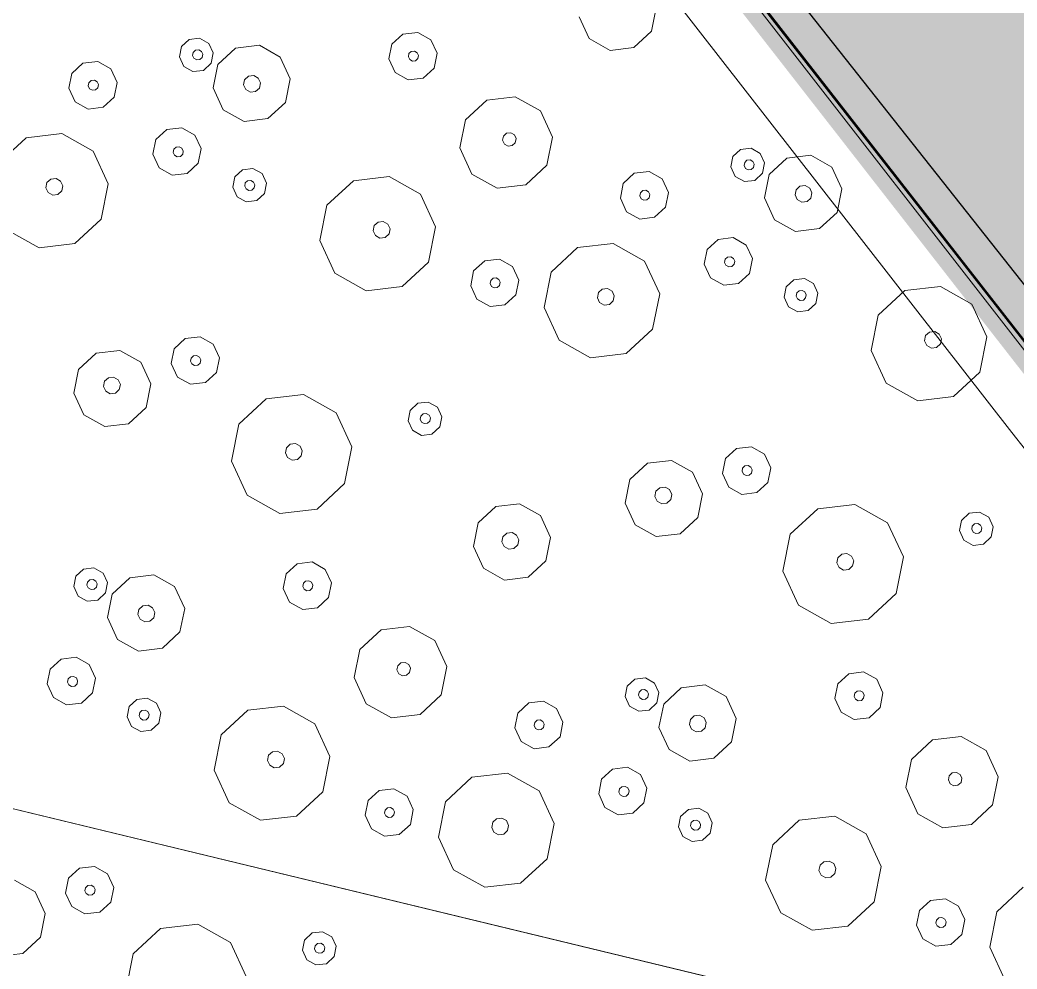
# Model space of a CAD drawing. Header units: metres. Extents: x -2858 to 512, y -1995 to 1252.
# Drawn here: x -535.477 to -532.19, y 372.728 to 375.857 of the extents above; entities that cross this region are included whole.
import ezdxf
from ezdxf.lldxf.tags import DXFTag

# ---------------------------------------------------------------- set-up
doc = ezdxf.new("R2010")
doc.units = ezdxf.units.M
for name, color, linetype in [('Calque commun', 7, 'Continuous'), ('Calque11', 7, 'Continuous'), ('Calque17', 7, 'Continuous')]:
    doc.layers.add(name, color=color, linetype=linetype)
tags = doc.linetypes.add('DASHDOT2', pattern=[0.5, 0.25, -0.125, 0, -0.125]).pattern_tags.tags
tags[10:11] = [DXFTag(74, 4), DXFTag(75, 0), DXFTag(340, '0'), DXFTag(46, 1.0), DXFTag(50, 0.0), DXFTag(44, 0.0), DXFTag(45, 0.0)]
tags[8:9] = [DXFTag(74, 4), DXFTag(75, 0), DXFTag(340, '0'), DXFTag(46, 1.0), DXFTag(50, 0.0), DXFTag(44, 0.0), DXFTag(45, 0.0)]
tags[6:7] = [DXFTag(74, 4), DXFTag(75, 0), DXFTag(340, '0'), DXFTag(46, 1.0), DXFTag(50, 0.0), DXFTag(44, 0.0), DXFTag(45, 0.0)]
tags[4:5] = [DXFTag(74, 4), DXFTag(75, 0), DXFTag(340, '0'), DXFTag(46, 1.0), DXFTag(50, 0.0), DXFTag(44, 0.0), DXFTag(45, 0.0)]
tags = doc.linetypes.add('HIDDENX2', pattern=[0.75, 0.5, -0.25]).pattern_tags.tags
tags[6:7] = [DXFTag(74, 4), DXFTag(75, 0), DXFTag(340, '0'), DXFTag(46, 1.0), DXFTag(50, 0.0), DXFTag(44, 0.0), DXFTag(45, 0.0)]
tags[4:5] = [DXFTag(74, 4), DXFTag(75, 0), DXFTag(340, '0'), DXFTag(46, 1.0), DXFTag(50, 0.0), DXFTag(44, 0.0), DXFTag(45, 0.0)]

# ---------------------------------------------------------------- blocks, each defined once
blk = doc.blocks.new('geometrebondepartleger')
at = {"layer": 'Calque commun', "color": 10, "linetype": 'DASHDOT2', "lineweight": 18, "flags": 128}
blk.add_lwpolyline([(45.2867, 98.0868), (42.9361, 93.8756), (22.4919, 69.3549), (46.896, 54.8213), (60.0219, 76.4824), (130.1549, 64.2531), (145.3143, 148.376), (109.3485, 154.881), (91.263, 130.1164), (87.3779, 124.8321), (86.3313, 123.2789), (83.8109, 118.8118), (74.9183, 102.5858), (72.6157, 98.3586), (63.0649, 85.9136), (45.1583, 97.9611)], close=True, dxfattribs=at)
at = {"layer": 'Calque11', "color": 7, "linetype": 'Continuous', "lineweight": 9}
blk.add_polyline3d([(125.0277, 35.9078, 79), (133.3383, 81.851, 79), (145.3136, 148.3761, 79)], dxfattribs=at)
at = {"layer": 'Calque17', "color": 1, "linetype": 'Continuous', "lineweight": 9}
for points in [[(125.174, 36.6886, 79), (126.5286, 44.1348, 79), (125.0378, 35.9435, 79), (126.4161, 43.4883, 79), (128.681, 56.0642, 79), (129.9759, 63.1341, 79), (132.1933, 75.6042, 79), (133.3383, 81.851, 79), (135.2222, 92.3412, 79), (136.4776, 99.3268, 79), (138.1727, 108.7115, 79), (140.4846, 121.4626, 79), (141.0933, 124.9318, 79)], [(125.3707, 36.6528, 79), (126.7254, 44.0992, 79), (125.2346, 35.9078, 79), (126.6129, 43.4526, 79), (128.8778, 56.0285, 79), (130.1727, 63.0986, 79), (132.3901, 75.5687, 79), (133.5351, 81.8153, 79), (135.4191, 92.3058, 79), (136.6745, 99.2914, 79), (138.3695, 108.676, 79), (140.6815, 121.4274, 79), (141.2903, 124.8972, 79)]]:
    blk.add_polyline3d(points, dxfattribs=at)
blk = doc.blocks.new('pattern')
at = {"layer": 'Calque commun', "color": 54, "linetype": 'Continuous', "lineweight": 9}
for p, q in [((71.8094, 111.2896), (71.7622, 111.1807)), ((71.7622, 111.1807), (71.66, 111.1204)), ((71.66, 111.1204), (71.5419, 111.1317)), ((71.7502, 111.0589), (71.7927, 111.084)), ((71.7927, 111.084), (71.842, 111.0793)), ((71.842, 111.0793), (71.879, 111.0466)), ((71.7305, 111.0135), (71.7502, 111.0589)), ((71.879, 111.0466), (71.8898, 110.9983)), ((71.7413, 110.9653), (71.7305, 111.0135)), ((71.7927, 111.0084), (71.7968, 111.0179)), ((71.7968, 111.0179), (71.8058, 111.0232)), ((71.8058, 111.0232), (71.8161, 111.0222)), ((71.8161, 111.0222), (71.8239, 111.0153)), ((71.8239, 111.0153), (71.8261, 111.0052)), ((71.795, 110.9983), (71.7927, 111.0084)), ((71.8027, 110.9914), (71.795, 110.9983)), ((71.8131, 110.9904), (71.8027, 110.9914)), ((71.822, 110.9957), (71.8131, 110.9904)), ((71.8261, 111.0052), (71.822, 110.9957)), ((71.8898, 110.9983), (71.8701, 110.953)), ((71.7783, 110.9325), (71.7413, 110.9653)), ((71.8701, 110.953), (71.8275, 110.9278)), ((71.8275, 110.9278), (71.7783, 110.9325)), ((71.3252, 110.8269), (71.407, 110.8752)), ((71.407, 110.8752), (71.5015, 110.8661)), ((71.5015, 110.8661), (71.5726, 110.8033)), ((71.2875, 110.7398), (71.3252, 110.8269)), ((71.5726, 110.8033), (71.5933, 110.7107)), ((71.8028, 110.737), (71.905, 110.7973)), ((71.905, 110.7973), (72.0231, 110.786)), ((72.0231, 110.786), (72.112, 110.7075)), ((71.3081, 110.6471), (71.2875, 110.7398)), ((71.4037, 110.7284), (71.4092, 110.7411)), ((71.4067, 110.7149), (71.4037, 110.7284)), ((71.4092, 110.7411), (71.4211, 110.7482)), ((71.4211, 110.7482), (71.4349, 110.7469)), ((71.4349, 110.7469), (71.4453, 110.7377)), ((71.4483, 110.7242), (71.4428, 110.7115)), ((71.4453, 110.7377), (71.4483, 110.7242)), ((71.7556, 110.6281), (71.8028, 110.737)), ((71.4171, 110.7058), (71.4067, 110.7149)), ((71.4309, 110.7044), (71.4171, 110.7058)), ((71.4428, 110.7115), (71.4309, 110.7044)), ((71.5933, 110.7107), (71.5555, 110.6236)), ((72.112, 110.7075), (72.1378, 110.5917)), ((71.3793, 110.5843), (71.3081, 110.6471)), ((71.5555, 110.6236), (71.4738, 110.5753)), ((71.7814, 110.5123), (71.7556, 110.6281)), ((71.9008, 110.6139), (71.9077, 110.6298)), ((71.9077, 110.6298), (71.9226, 110.6385)), ((71.9226, 110.6385), (71.9399, 110.6369)), ((71.9399, 110.6369), (71.9528, 110.6255)), ((71.9528, 110.6255), (71.9566, 110.6086)), ((71.9046, 110.597), (71.9008, 110.6139)), ((71.9176, 110.5855), (71.9046, 110.597)), ((71.9497, 110.5927), (71.9348, 110.5839)), ((71.9566, 110.6086), (71.9497, 110.5927)), ((72.1378, 110.5917), (72.0906, 110.4828)), ((71.4738, 110.5753), (71.3793, 110.5843)), ((71.9348, 110.5839), (71.9176, 110.5855)), ((71.8703, 110.4337), (71.7814, 110.5123)), ((72.0906, 110.4828), (71.9884, 110.4225)), ((71.9884, 110.4225), (71.8703, 110.4337)), ((71.3534, 110.3142), (71.3731, 110.3596)), ((71.3731, 110.3596), (71.4157, 110.3847)), ((71.4157, 110.3847), (71.4649, 110.38)), ((71.4649, 110.38), (71.502, 110.3473)), ((71.4198, 110.3186), (71.4287, 110.3239)), ((71.4287, 110.3239), (71.439, 110.3229)), ((71.502, 110.3473), (71.5127, 110.2991)), ((71.3642, 110.266), (71.3534, 110.3142)), ((71.4156, 110.3091), (71.4198, 110.3186)), ((71.4179, 110.299), (71.4156, 110.3091)), ((71.4257, 110.2921), (71.4179, 110.299)), ((71.436, 110.2911), (71.4257, 110.2921)), ((71.445, 110.2964), (71.436, 110.2911)), ((71.439, 110.3229), (71.4468, 110.3161)), ((71.4491, 110.3059), (71.445, 110.2964)), ((71.4468, 110.3161), (71.4491, 110.3059)), ((71.5127, 110.2991), (71.4931, 110.2537)), ((70.7086, 110.233), (70.7224, 110.2647)), ((70.7224, 110.2647), (70.7522, 110.2823)), ((70.7522, 110.2823), (70.7866, 110.2791)), ((70.7866, 110.2791), (70.8126, 110.2562)), ((71.4013, 110.2332), (71.3642, 110.266)), ((70.7161, 110.1992), (70.7086, 110.233)), ((70.7464, 110.2301), (70.7505, 110.2397)), ((70.7486, 110.22), (70.7464, 110.2301)), ((70.7505, 110.2397), (70.7595, 110.2449)), ((70.7595, 110.2449), (70.7698, 110.244)), ((70.7698, 110.244), (70.7776, 110.2371)), ((70.7798, 110.227), (70.7757, 110.2174)), ((70.7776, 110.2371), (70.7798, 110.227)), ((70.8126, 110.2562), (70.8201, 110.2224)), ((71.4505, 110.2286), (71.4013, 110.2332)), ((71.4931, 110.2537), (71.4505, 110.2286)), ((72.0537, 110.1943), (72.0674, 110.226)), ((72.0674, 110.226), (72.0972, 110.2436)), ((72.0972, 110.2436), (72.1317, 110.2403)), ((72.1317, 110.2403), (72.1576, 110.2174)), ((70.7421, 110.1763), (70.7161, 110.1992)), ((70.7564, 110.2131), (70.7486, 110.22)), ((70.7668, 110.2122), (70.7564, 110.2131)), ((70.7757, 110.2174), (70.7668, 110.2122)), ((70.8201, 110.2224), (70.8063, 110.1906)), ((72.0612, 110.1605), (72.0537, 110.1943)), ((72.0931, 110.1915), (72.0972, 110.201)), ((72.0972, 110.201), (72.1062, 110.2063)), ((72.1062, 110.2063), (72.1165, 110.2053)), ((72.1165, 110.2053), (72.1243, 110.1985)), ((72.1243, 110.1985), (72.1266, 110.1883)), ((72.1576, 110.2174), (72.1652, 110.1836)), ((70.7765, 110.173), (70.7421, 110.1763)), ((70.8063, 110.1906), (70.7765, 110.173)), ((70.9941, 110.1104), (71.1005, 110.1732)), ((71.1005, 110.1732), (71.2236, 110.1615)), ((71.2236, 110.1615), (71.3162, 110.0797)), ((72.0871, 110.1376), (72.0612, 110.1605)), ((72.0954, 110.1814), (72.0931, 110.1915)), ((72.1031, 110.1745), (72.0954, 110.1814)), ((72.1135, 110.1735), (72.1031, 110.1745)), ((72.1224, 110.1788), (72.1135, 110.1735)), ((72.1266, 110.1883), (72.1224, 110.1788)), ((72.1652, 110.1836), (72.1514, 110.1519)), ((72.1216, 110.1343), (72.0871, 110.1376)), ((72.1514, 110.1519), (72.1216, 110.1343)), ((70.9449, 109.997), (70.9941, 110.1104)), ((71.7587, 110.055), (71.8268, 110.0952)), ((71.8268, 110.0952), (71.9056, 110.0877)), ((71.3162, 110.0797), (71.3431, 109.9591)), ((71.9056, 110.0877), (71.9649, 110.0353)), ((71.7272, 109.9824), (71.7587, 110.055)), ((71.9649, 110.0353), (71.9821, 109.9581)), ((70.9718, 109.8764), (70.9449, 109.997)), ((71.1061, 109.9813), (71.113, 109.9971)), ((71.113, 109.9971), (71.1279, 110.0059)), ((71.1279, 110.0059), (71.1451, 110.0043)), ((71.1451, 110.0043), (71.1581, 109.9929)), ((71.8344, 109.9906), (71.8493, 109.9994)), ((71.8493, 109.9994), (71.8665, 109.9977)), ((71.8665, 109.9977), (71.8795, 109.9863)), ((72.1264, 109.9893), (72.169, 110.0145)), ((72.169, 110.0145), (72.2182, 110.0098)), ((72.2182, 110.0098), (72.2553, 109.9771)), ((71.1099, 109.9644), (71.1061, 109.9813)), ((71.1229, 109.9529), (71.1099, 109.9644)), ((71.1619, 109.976), (71.155, 109.9601)), ((71.1581, 109.9929), (71.1619, 109.976)), ((71.7444, 109.9052), (71.7272, 109.9824)), ((71.8275, 109.9747), (71.8344, 109.9906)), ((71.8312, 109.9578), (71.8275, 109.9747)), ((71.8832, 109.9694), (71.8763, 109.9535)), ((71.8795, 109.9863), (71.8832, 109.9694)), ((72.1068, 109.944), (72.1264, 109.9893)), ((72.2553, 109.9771), (72.266, 109.9288)), ((71.1401, 109.9513), (71.1229, 109.9529)), ((71.155, 109.9601), (71.1401, 109.9513)), ((71.3431, 109.9591), (71.2939, 109.8457)), ((71.8442, 109.9464), (71.8312, 109.9578)), ((71.8614, 109.9447), (71.8442, 109.9464)), ((71.8763, 109.9535), (71.8614, 109.9447)), ((71.9821, 109.9581), (71.9506, 109.8855)), ((72.1175, 109.8957), (72.1068, 109.944)), ((72.1677, 109.9418), (72.1718, 109.9513)), ((72.1699, 109.9316), (72.1677, 109.9418)), ((72.1777, 109.9248), (72.1699, 109.9316)), ((72.1718, 109.9513), (72.1807, 109.9566)), ((72.1807, 109.9566), (72.1911, 109.9556)), ((72.197, 109.9291), (72.188, 109.9238)), ((72.1911, 109.9556), (72.1989, 109.9487)), ((72.2011, 109.9386), (72.197, 109.9291)), ((72.1989, 109.9487), (72.2011, 109.9386)), ((72.266, 109.9288), (72.2464, 109.8834)), ((71.8037, 109.8528), (71.7444, 109.9052)), ((72.188, 109.9238), (72.1777, 109.9248)), ((72.4168, 109.8385), (72.519, 109.8989)), ((72.519, 109.8989), (72.6371, 109.8876)), ((70.2696, 109.8318), (70.3718, 109.8921)), ((70.3718, 109.8921), (70.4899, 109.8808)), ((70.4899, 109.8808), (70.5789, 109.8023)), ((71.0644, 109.7945), (70.9718, 109.8764)), ((71.9506, 109.8855), (71.8825, 109.8453)), ((72.1546, 109.863), (72.1175, 109.8957)), ((72.2038, 109.8583), (72.1546, 109.863)), ((72.2464, 109.8834), (72.2038, 109.8583)), ((72.6371, 109.8876), (72.7261, 109.8091)), ((70.2224, 109.7229), (70.2696, 109.8318)), ((71.2939, 109.8457), (71.1875, 109.7828)), ((71.8825, 109.8453), (71.8037, 109.8528)), ((72.3696, 109.7297), (72.4168, 109.8385)), ((70.5789, 109.8023), (70.6047, 109.6865)), ((71.8513, 109.7767), (71.865, 109.8085)), ((71.865, 109.8085), (71.8948, 109.8261)), ((71.8948, 109.8261), (71.9293, 109.8228)), ((71.9293, 109.8228), (71.9552, 109.7999)), ((71.9552, 109.7999), (71.9628, 109.7661)), ((72.7261, 109.8091), (72.7519, 109.6933)), ((71.1875, 109.7828), (71.0644, 109.7945)), ((71.8588, 109.743), (71.8513, 109.7767)), ((71.8869, 109.7764), (71.891, 109.7859)), ((71.8892, 109.7662), (71.8869, 109.7764)), ((71.897, 109.7594), (71.8892, 109.7662)), ((71.891, 109.7859), (71.9, 109.7912)), ((71.9, 109.7912), (71.9103, 109.7902)), ((71.9103, 109.7902), (71.9181, 109.7833)), ((71.9204, 109.7732), (71.9162, 109.7637)), ((71.9181, 109.7833), (71.9204, 109.7732)), ((71.9628, 109.7661), (71.949, 109.7344)), ((70.3746, 109.7246), (70.3895, 109.7334)), ((70.3895, 109.7334), (70.4067, 109.7317)), ((70.4067, 109.7317), (70.4197, 109.7203)), ((71.8847, 109.7201), (71.8588, 109.743)), ((71.9073, 109.7584), (71.897, 109.7594)), ((71.9162, 109.7637), (71.9073, 109.7584)), ((71.949, 109.7344), (71.9192, 109.7168)), ((72.5218, 109.7313), (72.5367, 109.7401)), ((72.5367, 109.7401), (72.5539, 109.7385)), ((72.5539, 109.7385), (72.5669, 109.727)), ((70.2482, 109.6071), (70.2224, 109.7229)), ((70.3677, 109.7087), (70.3746, 109.7246)), ((70.3714, 109.6918), (70.3677, 109.7087)), ((70.4234, 109.7034), (70.4165, 109.6875)), ((70.4197, 109.7203), (70.4234, 109.7034)), ((71.9192, 109.7168), (71.8847, 109.7201)), ((72.3954, 109.6139), (72.3696, 109.7297)), ((72.5149, 109.7155), (72.5218, 109.7313)), ((72.5187, 109.6986), (72.5149, 109.7155)), ((72.5316, 109.6871), (72.5187, 109.6986)), ((72.5706, 109.7102), (72.5638, 109.6943)), ((72.5669, 109.727), (72.5706, 109.7102)), ((70.3844, 109.6803), (70.3714, 109.6918)), ((70.4016, 109.6787), (70.3844, 109.6803)), ((70.4165, 109.6875), (70.4016, 109.6787)), ((70.6047, 109.6865), (70.5575, 109.5776)), ((72.5489, 109.6855), (72.5316, 109.6871)), ((72.5638, 109.6943), (72.5489, 109.6855)), ((72.7519, 109.6933), (72.7047, 109.5844)), ((72.1287, 109.5921), (72.1484, 109.6375)), ((72.1484, 109.6375), (72.1909, 109.6626)), ((72.1909, 109.6626), (72.2402, 109.6579)), ((72.2402, 109.6579), (72.2772, 109.6252)), ((70.3371, 109.5285), (70.2482, 109.6071)), ((71.0665, 109.5888), (71.109, 109.614)), ((71.109, 109.614), (71.1583, 109.6093)), ((71.1583, 109.6093), (71.1953, 109.5766)), ((72.195, 109.5965), (72.204, 109.6018)), ((72.204, 109.6018), (72.2143, 109.6008)), ((72.2143, 109.6008), (72.2221, 109.594)), ((72.2772, 109.6252), (72.288, 109.577)), ((72.4844, 109.5353), (72.3954, 109.6139)), ((70.5575, 109.5776), (70.4553, 109.5173)), ((71.0468, 109.5435), (71.0665, 109.5888)), ((71.1953, 109.5766), (71.2061, 109.5283)), ((72.1394, 109.5439), (72.1287, 109.5921)), ((72.1909, 109.587), (72.195, 109.5965)), ((72.1931, 109.5769), (72.1909, 109.587)), ((72.2009, 109.57), (72.1931, 109.5769)), ((72.2113, 109.569), (72.2009, 109.57)), ((72.2202, 109.5743), (72.2113, 109.569)), ((72.2243, 109.5838), (72.2202, 109.5743)), ((72.2221, 109.594), (72.2243, 109.5838)), ((72.288, 109.577), (72.2683, 109.5316)), ((72.7047, 109.5844), (72.6025, 109.5241)), ((73.1843, 109.5418), (73.198, 109.5736)), ((73.198, 109.5736), (73.2279, 109.5912)), ((73.2279, 109.5912), (73.2623, 109.5879)), ((73.2623, 109.5879), (73.2882, 109.565)), ((71.0576, 109.4952), (71.0468, 109.5435)), ((71.109, 109.5384), (71.1131, 109.5479)), ((71.1113, 109.5282), (71.109, 109.5384)), ((71.1131, 109.5479), (71.1221, 109.5532)), ((71.1221, 109.5532), (71.1324, 109.5522)), ((71.1324, 109.5522), (71.1402, 109.5453)), ((71.1424, 109.5352), (71.1383, 109.5256)), ((71.1402, 109.5453), (71.1424, 109.5352)), ((72.1765, 109.5111), (72.1394, 109.5439)), ((72.6025, 109.5241), (72.4844, 109.5353)), ((73.1918, 109.5081), (73.1843, 109.5418)), ((73.2221, 109.539), (73.2262, 109.5485)), ((73.2243, 109.5288), (73.2221, 109.539)), ((73.2262, 109.5485), (73.2351, 109.5538)), ((73.2351, 109.5538), (73.2455, 109.5528)), ((73.2455, 109.5528), (73.2532, 109.5459)), ((73.2555, 109.5358), (73.2514, 109.5263)), ((73.2532, 109.5459), (73.2555, 109.5358)), ((73.2882, 109.565), (73.2958, 109.5312)), ((70.4553, 109.5173), (70.3371, 109.5285)), ((71.119, 109.5214), (71.1113, 109.5282)), ((71.1294, 109.5204), (71.119, 109.5214)), ((71.1383, 109.5256), (71.1294, 109.5204)), ((71.2061, 109.5283), (71.1864, 109.4829)), ((71.2815, 109.4785), (71.3496, 109.5187)), ((71.3496, 109.5187), (71.4284, 109.5112)), ((71.4284, 109.5112), (71.4877, 109.4588)), ((72.2257, 109.5065), (72.1765, 109.5111)), ((72.2683, 109.5316), (72.2257, 109.5065)), ((73.2177, 109.4851), (73.1918, 109.5081)), ((73.2321, 109.522), (73.2243, 109.5288)), ((73.2424, 109.521), (73.2321, 109.522)), ((73.2514, 109.5263), (73.2424, 109.521)), ((73.2958, 109.5312), (73.282, 109.4995)), ((71.0946, 109.4625), (71.0576, 109.4952)), ((71.1864, 109.4829), (71.1438, 109.4578)), ((71.2501, 109.4059), (71.2815, 109.4785)), ((72.6927, 109.4625), (72.7352, 109.4877)), ((72.7352, 109.4877), (72.7845, 109.483)), ((72.7845, 109.483), (72.8215, 109.4502)), ((73.2522, 109.4819), (73.2177, 109.4851)), ((73.282, 109.4995), (73.2522, 109.4819)), ((71.1438, 109.4578), (71.0946, 109.4625)), ((71.4877, 109.4588), (71.5049, 109.3816)), ((72.673, 109.4172), (72.6927, 109.4625)), ((72.8215, 109.4502), (72.8323, 109.402)), ((71.2673, 109.3287), (71.2501, 109.4059)), ((71.343, 109.3885), (71.3499, 109.4044)), ((71.3499, 109.4044), (71.3648, 109.4132)), ((71.3648, 109.4132), (71.3821, 109.4116)), ((71.3821, 109.4116), (71.395, 109.4001)), ((72.6838, 109.3689), (72.673, 109.4172)), ((72.7352, 109.412), (72.7393, 109.4216)), ((72.7375, 109.4019), (72.7352, 109.412)), ((72.7393, 109.4216), (72.7483, 109.4268)), ((72.7483, 109.4268), (72.7586, 109.4259)), ((72.7586, 109.4259), (72.7664, 109.419)), ((72.7686, 109.4089), (72.7645, 109.3993)), ((72.7664, 109.419), (72.7686, 109.4089)), ((73.4206, 109.3058), (73.4698, 109.4192)), ((71.3468, 109.3716), (71.343, 109.3885)), ((71.3598, 109.3602), (71.3468, 109.3716)), ((71.3988, 109.3832), (71.3919, 109.3673)), ((71.395, 109.4001), (71.3988, 109.3832)), ((71.5049, 109.3816), (71.4734, 109.309)), ((72.7452, 109.395), (72.7375, 109.4019)), ((72.7556, 109.394), (72.7452, 109.395)), ((72.7645, 109.3993), (72.7556, 109.394)), ((72.8323, 109.402), (72.8126, 109.3566)), ((70.5343, 109.3208), (70.5641, 109.3384)), ((70.5641, 109.3384), (70.5985, 109.3351)), ((71.377, 109.3586), (71.3598, 109.3602)), ((71.3919, 109.3673), (71.377, 109.3586)), ((72.7208, 109.3362), (72.6838, 109.3689)), ((72.8126, 109.3566), (72.77, 109.3315)), ((70.5205, 109.2891), (70.5343, 109.3208)), ((70.5985, 109.3351), (70.6245, 109.3122)), ((70.6245, 109.3122), (70.632, 109.2785)), ((71.3266, 109.2763), (71.2673, 109.3287)), ((71.4734, 109.309), (71.4053, 109.2688)), ((72.77, 109.3315), (72.7208, 109.3362)), ((73.4475, 109.1852), (73.4206, 109.3058)), ((70.528, 109.2553), (70.5205, 109.2891)), ((70.5599, 109.2863), (70.5641, 109.2958)), ((70.5622, 109.2762), (70.5599, 109.2863)), ((70.57, 109.2693), (70.5622, 109.2762)), ((70.5641, 109.2958), (70.573, 109.3011)), ((70.573, 109.3011), (70.5833, 109.3001)), ((70.5893, 109.2736), (70.5803, 109.2683)), ((70.5833, 109.3001), (70.5911, 109.2933)), ((70.5934, 109.2831), (70.5893, 109.2736)), ((70.5911, 109.2933), (70.5934, 109.2831)), ((70.632, 109.2785), (70.6182, 109.2467)), ((71.4053, 109.2688), (71.3266, 109.2763)), ((72.2677, 109.2305), (72.3495, 109.2788)), ((72.3495, 109.2788), (72.444, 109.2698)), ((70.554, 109.2324), (70.528, 109.2553)), ((70.5803, 109.2683), (70.57, 109.2693)), ((70.6182, 109.2467), (70.5884, 109.2291)), ((71.7221, 109.2009), (71.7902, 109.2411)), ((71.7902, 109.2411), (71.869, 109.2336)), ((72.444, 109.2698), (72.5151, 109.207)), ((70.5884, 109.2291), (70.554, 109.2324)), ((71.869, 109.2336), (71.9283, 109.1813)), ((72.23, 109.1434), (72.2677, 109.2305)), ((72.5151, 109.207), (72.5358, 109.1143)), ((70.2255, 109.1498), (70.2937, 109.19)), ((70.2937, 109.19), (70.3724, 109.1825)), ((70.3724, 109.1825), (70.4317, 109.1301)), ((71.6906, 109.1283), (71.7221, 109.2009)), ((71.9283, 109.1813), (71.9455, 109.104)), ((72.7453, 109.1406), (72.8475, 109.2009)), ((72.8475, 109.2009), (72.9656, 109.1897)), ((72.9656, 109.1897), (73.0545, 109.1111)), ((73.5401, 109.1034), (73.4475, 109.1852)), ((70.1941, 109.0772), (70.2255, 109.1498)), ((72.2506, 109.0508), (72.23, 109.1434)), ((72.3462, 109.1321), (72.3517, 109.1448)), ((72.3517, 109.1448), (72.3636, 109.1518)), ((72.3636, 109.1518), (72.3774, 109.1505)), ((72.3774, 109.1505), (72.3878, 109.1413)), ((72.3878, 109.1413), (72.3908, 109.1278)), ((72.6981, 109.0317), (72.7453, 109.1406)), ((73.7696, 109.1545), (73.6632, 109.0917)), ((70.4317, 109.1301), (70.4489, 109.0529)), ((70.5933, 109.0841), (70.6358, 109.1093)), ((70.6358, 109.1093), (70.6851, 109.1046)), ((71.7078, 109.0511), (71.6906, 109.1283)), ((71.7911, 109.1125), (71.7979, 109.1284)), ((71.7948, 109.0956), (71.7911, 109.1125)), ((71.7979, 109.1284), (71.8128, 109.1372)), ((71.8128, 109.1372), (71.8301, 109.1355)), ((71.8301, 109.1355), (71.843, 109.1241)), ((71.8468, 109.1072), (71.8399, 109.0913)), ((71.843, 109.1241), (71.8468, 109.1072)), ((72.3492, 109.1186), (72.3462, 109.1321)), ((72.3596, 109.1094), (72.3492, 109.1186)), ((72.3734, 109.1081), (72.3596, 109.1094)), ((72.3853, 109.1151), (72.3734, 109.1081)), ((72.3908, 109.1278), (72.3853, 109.1151)), ((72.5358, 109.1143), (72.498, 109.0272)), ((73.0545, 109.1111), (73.0803, 108.9953)), ((70.2113, 109), (70.1941, 109.0772)), ((70.2943, 109.0695), (70.3012, 109.0854)), ((70.3012, 109.0854), (70.3161, 109.0942)), ((70.3161, 109.0942), (70.3333, 109.0925)), ((70.3333, 109.0925), (70.3463, 109.0811)), ((70.3463, 109.0811), (70.35, 109.0642)), ((70.5736, 109.0388), (70.5933, 109.0841)), ((70.6851, 109.1046), (70.7221, 109.0719)), ((71.8078, 109.0841), (71.7948, 109.0956)), ((71.825, 109.0825), (71.8078, 109.0841)), ((71.8399, 109.0913), (71.825, 109.0825)), ((71.9455, 109.104), (71.914, 109.0315)), ((73.6632, 109.0917), (73.5401, 109.1034)), ((70.2981, 109.0526), (70.2943, 109.0695)), ((70.311, 109.0412), (70.2981, 109.0526)), ((70.3283, 109.0395), (70.311, 109.0412)), ((70.3432, 109.0483), (70.3283, 109.0395)), ((70.35, 109.0642), (70.3432, 109.0483)), ((70.4489, 109.0529), (70.4174, 108.9803)), ((70.6345, 109.0366), (70.6386, 109.0461)), ((70.6386, 109.0461), (70.6476, 109.0514)), ((70.6476, 109.0514), (70.6579, 109.0504)), ((70.6579, 109.0504), (70.6657, 109.0435)), ((70.6657, 109.0435), (70.6679, 109.0334)), ((70.7221, 109.0719), (70.7329, 109.0236)), ((71.7671, 108.9988), (71.7078, 109.0511)), ((72.3218, 108.988), (72.2506, 109.0508)), ((72.8502, 109.0334), (72.8651, 109.0422)), ((72.8651, 109.0422), (72.8824, 109.0406)), ((70.5843, 108.9905), (70.5736, 109.0388)), ((70.6367, 109.0264), (70.6345, 109.0366)), ((70.6445, 109.0196), (70.6367, 109.0264)), ((70.6549, 109.0186), (70.6445, 109.0196)), ((70.6638, 109.0239), (70.6549, 109.0186)), ((70.6679, 109.0334), (70.6638, 109.0239)), ((70.7329, 109.0236), (70.7132, 108.9782)), ((71.914, 109.0315), (71.8459, 108.9912)), ((72.498, 109.0272), (72.4163, 108.9789)), ((72.7239, 108.9159), (72.6981, 109.0317)), ((72.8434, 109.0175), (72.8502, 109.0334)), ((72.8471, 109.0006), (72.8434, 109.0175)), ((72.8824, 109.0406), (72.8953, 109.0291)), ((72.8991, 109.0122), (72.8922, 108.9963)), ((72.8953, 109.0291), (72.8991, 109.0122)), ((70.2706, 108.9476), (70.2113, 109)), ((70.4174, 108.9803), (70.3493, 108.9401)), ((70.6214, 108.9578), (70.5843, 108.9905)), ((70.7132, 108.9782), (70.6706, 108.9531)), ((70.8836, 108.9333), (70.9858, 108.9937)), ((70.9858, 108.9937), (71.104, 108.9824)), ((71.104, 108.9824), (71.1929, 108.9039)), ((71.8459, 108.9912), (71.7671, 108.9988)), ((72.4163, 108.9789), (72.3218, 108.988)), ((72.8601, 108.9892), (72.8471, 109.0006)), ((72.8773, 108.9875), (72.8601, 108.9892)), ((72.8922, 108.9963), (72.8773, 108.9875)), ((73.0803, 108.9953), (73.0331, 108.8864)), ((70.3493, 108.9401), (70.2706, 108.9476)), ((70.6706, 108.9531), (70.6214, 108.9578)), ((70.3319, 108.9033), (70.3617, 108.9209)), ((70.3617, 108.9209), (70.3961, 108.9176)), ((70.3961, 108.9176), (70.4221, 108.8947)), ((70.8364, 108.8245), (70.8836, 108.9333)), ((72.8128, 108.8374), (72.7239, 108.9159)), ((73.5421, 108.8977), (73.5847, 108.9228)), ((73.5847, 108.9228), (73.6339, 108.9181)), ((73.6339, 108.9181), (73.671, 108.8854)), ((70.3181, 108.8716), (70.3319, 108.9033)), ((70.3537, 108.8712), (70.3579, 108.8807)), ((70.3579, 108.8807), (70.3668, 108.886)), ((70.3668, 108.886), (70.3772, 108.885)), ((70.3772, 108.885), (70.3849, 108.8781)), ((70.3849, 108.8781), (70.3872, 108.868)), ((70.4221, 108.8947), (70.4296, 108.8609)), ((71.1929, 108.9039), (71.2187, 108.7881)), ((73.0331, 108.8864), (72.9309, 108.8261)), ((73.5225, 108.8523), (73.5421, 108.8977)), ((73.671, 108.8854), (73.6818, 108.8371)), ((70.3256, 108.8378), (70.3181, 108.8716)), ((70.356, 108.861), (70.3537, 108.8712)), ((70.3638, 108.8542), (70.356, 108.861)), ((70.3741, 108.8532), (70.3638, 108.8542)), ((70.3831, 108.8585), (70.3741, 108.8532)), ((70.3872, 108.868), (70.3831, 108.8585)), ((70.4296, 108.8609), (70.4158, 108.8292)), ((73.5332, 108.8041), (73.5225, 108.8523)), ((73.5847, 108.8472), (73.5888, 108.8567)), ((73.5869, 108.8371), (73.5847, 108.8472)), ((73.5888, 108.8567), (73.5977, 108.862)), ((73.5977, 108.862), (73.6081, 108.861)), ((73.6081, 108.861), (73.6159, 108.8541)), ((73.6181, 108.844), (73.614, 108.8345)), ((73.6159, 108.8541), (73.6181, 108.844)), ((70.3516, 108.8149), (70.3256, 108.8378)), ((70.386, 108.8116), (70.3516, 108.8149)), ((70.4158, 108.8292), (70.386, 108.8116)), ((70.8622, 108.7087), (70.8364, 108.8245)), ((70.9817, 108.8103), (70.9886, 108.8261)), ((70.9886, 108.8261), (71.0035, 108.8349)), ((71.0035, 108.8349), (71.0207, 108.8333)), ((71.0207, 108.8333), (71.0337, 108.8218)), ((71.0337, 108.8218), (71.0375, 108.805)), ((72.9309, 108.8261), (72.8128, 108.8374)), ((73.5947, 108.8302), (73.5869, 108.8371)), ((73.605, 108.8292), (73.5947, 108.8302)), ((73.614, 108.8345), (73.605, 108.8292)), ((73.6818, 108.8371), (73.6621, 108.7918)), ((73.7572, 108.7873), (73.8253, 108.8275)), ((73.8253, 108.8275), (73.9041, 108.82)), ((73.9041, 108.82), (73.9634, 108.7677)), ((70.9855, 108.7934), (70.9817, 108.8103)), ((70.9985, 108.7819), (70.9855, 108.7934)), ((71.0157, 108.7803), (70.9985, 108.7819)), ((71.0306, 108.7891), (71.0157, 108.7803)), ((71.0375, 108.805), (71.0306, 108.7891)), ((71.2187, 108.7881), (71.1715, 108.6792)), ((72.3156, 108.7632), (72.3582, 108.7884)), ((72.3582, 108.7884), (72.4074, 108.7837)), ((72.4074, 108.7837), (72.4445, 108.751)), ((73.5703, 108.7713), (73.5332, 108.8041)), ((73.6621, 108.7918), (73.6195, 108.7666)), ((73.7257, 108.7147), (73.7572, 108.7873)), ((70.6152, 108.7323), (70.6578, 108.7574)), ((70.6578, 108.7574), (70.707, 108.7527)), ((70.707, 108.7527), (70.744, 108.72)), ((72.296, 108.7179), (72.3156, 108.7632)), ((72.4445, 108.751), (72.4552, 108.7027)), ((73.6195, 108.7666), (73.5703, 108.7713)), ((70.5955, 108.6869), (70.6152, 108.7323)), ((70.744, 108.72), (70.7548, 108.6718)), ((72.3067, 108.6696), (72.296, 108.7179)), ((72.3581, 108.7127), (72.3623, 108.7223)), ((72.3604, 108.7026), (72.3581, 108.7127)), ((72.3623, 108.7223), (72.3712, 108.7275)), ((72.3712, 108.7275), (72.3815, 108.7266)), ((72.3815, 108.7266), (72.3893, 108.7197)), ((72.3893, 108.7197), (72.3916, 108.7096)), ((73.7429, 108.6375), (73.7257, 108.7147)), ((70.6063, 108.6387), (70.5955, 108.6869)), ((70.6577, 108.6818), (70.6618, 108.6913)), ((70.66, 108.6717), (70.6577, 108.6818)), ((70.6618, 108.6913), (70.6708, 108.6966)), ((70.6708, 108.6966), (70.6811, 108.6956)), ((70.6811, 108.6956), (70.6889, 108.6888)), ((70.6889, 108.6888), (70.6912, 108.6786)), ((70.9512, 108.6301), (70.8622, 108.7087)), ((71.6649, 108.6684), (71.6947, 108.686)), ((71.6947, 108.686), (71.7291, 108.6827)), ((71.7291, 108.6827), (71.7551, 108.6598)), ((72.3682, 108.6957), (72.3604, 108.7026)), ((72.3785, 108.6948), (72.3682, 108.6957)), ((72.3875, 108.7), (72.3785, 108.6948)), ((72.3916, 108.7096), (72.3875, 108.7)), ((72.4552, 108.7027), (72.4356, 108.6573)), ((70.6677, 108.6648), (70.66, 108.6717)), ((70.6781, 108.6638), (70.6677, 108.6648)), ((70.687, 108.6691), (70.6781, 108.6638)), ((70.6912, 108.6786), (70.687, 108.6691)), ((70.7548, 108.6718), (70.7351, 108.6264)), ((71.1715, 108.6792), (71.0693, 108.6189)), ((71.6511, 108.6366), (71.6649, 108.6684)), ((71.693, 108.6433), (71.702, 108.6486)), ((71.702, 108.6486), (71.7123, 108.6476)), ((71.7123, 108.6476), (71.7201, 108.6407)), ((71.7551, 108.6598), (71.7626, 108.626)), ((72.3438, 108.6369), (72.3067, 108.6696)), ((72.4356, 108.6573), (72.393, 108.6322)), ((73.0099, 108.6297), (73.0397, 108.6473)), ((73.0397, 108.6473), (73.0742, 108.644)), ((70.6433, 108.6059), (70.6063, 108.6387)), ((70.7351, 108.6264), (70.6926, 108.6013)), ((71.0693, 108.6189), (70.9512, 108.6301)), ((71.6586, 108.6029), (71.6511, 108.6366)), ((71.6889, 108.6338), (71.693, 108.6433)), ((71.6911, 108.6236), (71.6889, 108.6338)), ((71.6989, 108.6168), (71.6911, 108.6236)), ((71.7093, 108.6158), (71.6989, 108.6168)), ((71.7182, 108.6211), (71.7093, 108.6158)), ((71.7223, 108.6306), (71.7182, 108.6211)), ((71.7201, 108.6407), (71.7223, 108.6306)), ((71.7626, 108.626), (71.7488, 108.5943)), ((72.393, 108.6322), (72.3438, 108.6369)), ((72.9962, 108.5979), (73.0099, 108.6297)), ((73.0742, 108.644), (73.1001, 108.6211)), ((73.1001, 108.6211), (73.1077, 108.5873)), ((70.6926, 108.6013), (70.6433, 108.6059)), ((71.1595, 108.5573), (71.2021, 108.5825)), ((71.2021, 108.5825), (71.2513, 108.5778)), ((71.6846, 108.58), (71.6586, 108.6029)), ((71.7488, 108.5943), (71.719, 108.5767)), ((73.0037, 108.5641), (72.9962, 108.5979)), ((73.0356, 108.5952), (73.0397, 108.6047)), ((73.0379, 108.585), (73.0356, 108.5952)), ((73.0456, 108.5781), (73.0379, 108.585)), ((73.0397, 108.6047), (73.0487, 108.61)), ((73.0487, 108.61), (73.059, 108.609)), ((73.0649, 108.5824), (73.056, 108.5772)), ((73.059, 108.609), (73.0668, 108.6021)), ((73.0691, 108.592), (73.0649, 108.5824)), ((73.0668, 108.6021), (73.0691, 108.592)), ((73.1077, 108.5873), (73.0939, 108.5555)), ((71.1398, 108.512), (71.1595, 108.5573)), ((71.2513, 108.5778), (71.2884, 108.5451)), ((71.719, 108.5767), (71.6846, 108.58)), ((71.9366, 108.514), (72.043, 108.5769)), ((72.043, 108.5769), (72.1661, 108.5652)), ((72.1661, 108.5652), (72.2587, 108.4834)), ((73.0296, 108.5412), (73.0037, 108.5641)), ((73.056, 108.5772), (73.0456, 108.5781)), ((73.0939, 108.5555), (73.0641, 108.5379)), ((71.202, 108.5068), (71.2062, 108.5164)), ((71.2062, 108.5164), (71.2151, 108.5216)), ((71.2151, 108.5216), (71.2254, 108.5207)), ((71.2254, 108.5207), (71.2332, 108.5138)), ((71.2884, 108.5451), (71.2991, 108.4968)), ((73.0641, 108.5379), (73.0296, 108.5412)), ((71.1506, 108.4637), (71.1398, 108.512)), ((71.2043, 108.4967), (71.202, 108.5068)), ((71.2121, 108.4898), (71.2043, 108.4967)), ((71.2224, 108.4888), (71.2121, 108.4898)), ((71.2313, 108.4941), (71.2224, 108.4888)), ((71.2355, 108.5037), (71.2313, 108.4941)), ((71.2332, 108.5138), (71.2355, 108.5037)), ((71.2991, 108.4968), (71.2794, 108.4514)), ((71.8874, 108.4006), (71.9366, 108.514)), ((72.2587, 108.4834), (72.2856, 108.3627)), ((72.7012, 108.4586), (72.7693, 108.4988)), ((72.7693, 108.4988), (72.8481, 108.4913)), ((72.8481, 108.4913), (72.9074, 108.439)), ((71.1876, 108.431), (71.1506, 108.4637)), ((71.2794, 108.4514), (71.2369, 108.4263)), ((72.6697, 108.386), (72.7012, 108.4586)), ((71.2369, 108.4263), (71.1876, 108.431)), ((72.9074, 108.439), (72.9246, 108.3618)), ((73.0689, 108.393), (73.1115, 108.4181)), ((73.1115, 108.4181), (73.1607, 108.4134)), ((71.9143, 108.28), (71.8874, 108.4006)), ((72.0486, 108.3849), (72.0555, 108.4008)), ((72.0524, 108.368), (72.0486, 108.3849)), ((72.0555, 108.4008), (72.0704, 108.4096)), ((72.0704, 108.4096), (72.0876, 108.4079)), ((72.0876, 108.4079), (72.1006, 108.3965)), ((72.1006, 108.3965), (72.1044, 108.3796)), ((72.6869, 108.3088), (72.6697, 108.386)), ((72.77, 108.3783), (72.7769, 108.3942)), ((72.7769, 108.3942), (72.7918, 108.403)), ((72.7918, 108.403), (72.809, 108.4014)), ((72.809, 108.4014), (72.822, 108.3899)), ((72.822, 108.3899), (72.8257, 108.373)), ((73.0493, 108.3476), (73.0689, 108.393)), ((73.1607, 108.4134), (73.1978, 108.3807)), ((70.7346, 108.3253), (70.8163, 108.3736)), ((70.8163, 108.3736), (70.9108, 108.3646)), ((70.9108, 108.3646), (70.982, 108.3018)), ((72.0654, 108.3566), (72.0524, 108.368)), ((72.0826, 108.3549), (72.0654, 108.3566)), ((72.0975, 108.3637), (72.0826, 108.3549)), ((72.1044, 108.3796), (72.0975, 108.3637)), ((72.2856, 108.3627), (72.2364, 108.2493)), ((72.7737, 108.3615), (72.77, 108.3783)), ((72.7867, 108.35), (72.7737, 108.3615)), ((72.8188, 108.3572), (72.8039, 108.3484)), ((72.8257, 108.373), (72.8188, 108.3572)), ((72.9246, 108.3618), (72.8931, 108.2892)), ((73.1102, 108.3454), (73.1143, 108.3549)), ((73.1143, 108.3549), (73.1232, 108.3602)), ((73.1232, 108.3602), (73.1336, 108.3592)), ((73.1336, 108.3592), (73.1414, 108.3524)), ((73.1414, 108.3524), (73.1436, 108.3422)), ((73.1978, 108.3807), (73.2085, 108.3324)), ((70.1889, 108.2957), (70.257, 108.3359)), ((70.257, 108.3359), (70.3358, 108.3284)), ((70.3358, 108.3284), (70.3951, 108.2761)), ((70.6968, 108.2382), (70.7346, 108.3253)), ((72.8039, 108.3484), (72.7867, 108.35)), ((73.06, 108.2994), (73.0493, 108.3476)), ((73.1124, 108.3353), (73.1102, 108.3454)), ((73.1202, 108.3284), (73.1124, 108.3353)), ((73.1305, 108.3274), (73.1202, 108.3284)), ((73.1395, 108.3327), (73.1305, 108.3274)), ((73.1436, 108.3422), (73.1395, 108.3327)), ((73.2085, 108.3324), (73.1889, 108.2871)), ((70.982, 108.3018), (71.0026, 108.2091)), ((71.2121, 108.2354), (71.3143, 108.2957)), ((71.3143, 108.2957), (71.4324, 108.2845)), ((72.7462, 108.2565), (72.6869, 108.3088)), ((72.8931, 108.2892), (72.825, 108.249)), ((73.0971, 108.2666), (73.06, 108.2994)), ((73.1889, 108.2871), (73.1463, 108.2619)), ((70.3951, 108.2761), (70.4123, 108.1989)), ((71.4324, 108.2845), (71.5214, 108.2059)), ((72.0069, 108.1982), (71.9143, 108.28)), ((72.825, 108.249), (72.7462, 108.2565)), ((73.1463, 108.2619), (73.0971, 108.2666)), ((70.7174, 108.1456), (70.6968, 108.2382)), ((70.813, 108.2269), (70.8185, 108.2396)), ((70.816, 108.2134), (70.813, 108.2269)), ((70.8185, 108.2396), (70.8305, 108.2466)), ((70.8305, 108.2466), (70.8442, 108.2453)), ((70.8442, 108.2453), (70.8546, 108.2361)), ((70.8576, 108.2226), (70.8521, 108.2099)), ((70.8546, 108.2361), (70.8576, 108.2226)), ((71.1649, 108.1265), (71.2121, 108.2354)), ((72.2364, 108.2493), (72.13, 108.1865)), ((72.8075, 108.2121), (72.8373, 108.2297)), ((72.8373, 108.2297), (72.8718, 108.2264)), ((72.8718, 108.2264), (72.8977, 108.2035)), ((70.4123, 108.1989), (70.3808, 108.1263)), ((70.8264, 108.2042), (70.816, 108.2134)), ((70.8402, 108.2029), (70.8264, 108.2042)), ((70.8521, 108.2099), (70.8402, 108.2029)), ((71.0026, 108.2091), (70.9648, 108.122)), ((71.5214, 108.2059), (71.5472, 108.0901)), ((72.13, 108.1865), (72.0069, 108.1982)), ((72.7938, 108.1804), (72.8075, 108.2121)), ((72.8294, 108.18), (72.8335, 108.1895)), ((72.8335, 108.1895), (72.8425, 108.1948)), ((72.8425, 108.1948), (72.8528, 108.1938)), ((72.8528, 108.1938), (72.8606, 108.187)), ((72.8606, 108.187), (72.8629, 108.1768)), ((72.8977, 108.2035), (72.9053, 108.1698)), ((72.8013, 108.1466), (72.7938, 108.1804)), ((72.8317, 108.1699), (72.8294, 108.18)), ((72.8395, 108.163), (72.8317, 108.1699)), ((72.8498, 108.162), (72.8395, 108.163)), ((72.8587, 108.1673), (72.8498, 108.162)), ((72.8629, 108.1768), (72.8587, 108.1673)), ((72.9053, 108.1698), (72.8915, 108.138)), ((70.7886, 108.0828), (70.7174, 108.1456)), ((70.9648, 108.122), (70.8831, 108.0738)), ((71.1907, 108.0107), (71.1649, 108.1265)), ((71.3102, 108.1123), (71.3171, 108.1282)), ((71.3171, 108.1282), (71.332, 108.137)), ((71.332, 108.137), (71.3492, 108.1354)), ((71.3492, 108.1354), (71.3622, 108.1239)), ((71.3622, 108.1239), (71.3659, 108.107)), ((72.8272, 108.1237), (72.8013, 108.1466)), ((72.8617, 108.1204), (72.8272, 108.1237)), ((72.8915, 108.138), (72.8617, 108.1204)), ((71.3139, 108.0954), (71.3102, 108.1123)), ((71.3269, 108.084), (71.3139, 108.0954)), ((71.359, 108.0911), (71.3441, 108.0823)), ((71.3659, 108.107), (71.359, 108.0911)), ((71.5472, 108.0901), (71.5, 107.9812)), ((70.8831, 108.0738), (70.7886, 108.0828)), ((71.3441, 108.0823), (71.3269, 108.084)), ((71.2796, 107.9322), (71.1907, 108.0107)), ((71.9893, 107.9471), (72.009, 107.9925)), ((72.009, 107.9925), (72.0515, 108.0176)), ((72.0515, 108.0176), (72.1008, 108.0129)), ((72.1008, 108.0129), (72.1378, 107.9802)), ((71.5, 107.9812), (71.3978, 107.9209)), ((72.0556, 107.9515), (72.0646, 107.9568)), ((72.0646, 107.9568), (72.0749, 107.9558)), ((72.1378, 107.9802), (72.1486, 107.932)), ((71.3978, 107.9209), (71.2796, 107.9322)), ((72.0001, 107.8989), (71.9893, 107.9471)), ((72.0515, 107.942), (72.0556, 107.9515)), ((72.0538, 107.9319), (72.0515, 107.942)), ((72.0615, 107.925), (72.0538, 107.9319)), ((72.0719, 107.924), (72.0615, 107.925)), ((72.0808, 107.9293), (72.0719, 107.924)), ((72.0749, 107.9558), (72.0827, 107.949)), ((72.0849, 107.9388), (72.0808, 107.9293)), ((72.0827, 107.949), (72.0849, 107.9388)), ((72.1486, 107.932), (72.1289, 107.8866)), ((72.0371, 107.8661), (72.0001, 107.8989)), ((72.224, 107.8821), (72.2921, 107.9223)), ((72.2921, 107.9223), (72.3709, 107.9148)), ((72.3709, 107.9148), (72.4302, 107.8625)), ((70.7628, 107.8127), (70.7824, 107.858)), ((70.7824, 107.858), (70.825, 107.8832)), ((70.825, 107.8832), (70.8742, 107.8785)), ((70.8742, 107.8785), (70.9113, 107.8458)), ((72.0863, 107.8615), (72.0371, 107.8661)), ((72.1289, 107.8866), (72.0863, 107.8615)), ((72.1926, 107.8095), (72.224, 107.8821)), ((72.4302, 107.8625), (72.4474, 107.7853)), ((70.9113, 107.8458), (70.9221, 107.7975)), ((70.7735, 107.7644), (70.7628, 107.8127)), ((70.825, 107.8076), (70.8291, 107.8171)), ((70.8272, 107.7974), (70.825, 107.8076)), ((70.835, 107.7906), (70.8272, 107.7974)), ((70.8291, 107.8171), (70.838, 107.8224)), ((70.838, 107.8224), (70.8484, 107.8214)), ((70.8543, 107.7948), (70.8453, 107.7896)), ((70.8484, 107.8214), (70.8562, 107.8145)), ((70.8584, 107.8044), (70.8543, 107.7948)), ((70.8562, 107.8145), (70.8584, 107.8044)), ((70.9221, 107.7975), (70.9024, 107.7521)), ((72.2098, 107.7323), (72.1926, 107.8095)), ((72.2855, 107.7922), (72.2924, 107.8081)), ((72.2893, 107.7753), (72.2855, 107.7922)), ((72.2924, 107.8081), (72.3073, 107.8168)), ((72.3073, 107.8168), (72.3246, 107.8152)), ((72.3246, 107.8152), (72.3375, 107.8038)), ((72.3375, 107.8038), (72.3413, 107.7869)), ((70.8106, 107.7317), (70.7735, 107.7644)), ((70.8453, 107.7896), (70.835, 107.7906)), ((72.3023, 107.7638), (72.2893, 107.7753)), ((72.3195, 107.7622), (72.3023, 107.7638)), ((72.3344, 107.771), (72.3195, 107.7622)), ((72.3413, 107.7869), (72.3344, 107.771)), ((72.4474, 107.7853), (72.4159, 107.7127)), ((70.8598, 107.727), (70.8106, 107.7317)), ((70.9024, 107.7521), (70.8598, 107.727)), ((71.4768, 107.7245), (71.5066, 107.7421)), ((71.5066, 107.7421), (71.541, 107.7388)), ((71.541, 107.7388), (71.567, 107.7159)), ((72.2691, 107.68), (72.2098, 107.7323)), ((71.463, 107.6927), (71.4768, 107.7245)), ((71.5024, 107.69), (71.5066, 107.6995)), ((71.5066, 107.6995), (71.5155, 107.7048)), ((71.5155, 107.7048), (71.5258, 107.7038)), ((71.5258, 107.7038), (71.5336, 107.6969)), ((71.5336, 107.6969), (71.5359, 107.6868)), ((71.567, 107.7159), (71.5745, 107.6821)), ((72.4159, 107.7127), (72.3478, 107.6725)), ((71.4705, 107.6589), (71.463, 107.6927)), ((71.5047, 107.6798), (71.5024, 107.69)), ((71.5125, 107.673), (71.5047, 107.6798)), ((71.5228, 107.672), (71.5125, 107.673)), ((71.5318, 107.6772), (71.5228, 107.672)), ((71.5359, 107.6868), (71.5318, 107.6772)), ((71.5745, 107.6821), (71.5607, 107.6503)), ((72.3478, 107.6725), (72.2691, 107.68)), ((71.4965, 107.636), (71.4705, 107.6589)), ((71.5309, 107.6327), (71.4965, 107.636)), ((71.5607, 107.6503), (71.5309, 107.6327)), ((71.168, 107.5534), (71.2362, 107.5936)), ((71.2362, 107.5936), (71.3149, 107.5861)), ((71.3149, 107.5861), (71.3742, 107.5338)), ((71.1366, 107.4808), (71.168, 107.5534)), ((71.3742, 107.5338), (71.3914, 107.4566)), ((71.2437, 107.489), (71.2586, 107.4978)), ((71.2586, 107.4978), (71.2758, 107.4962)), ((71.2758, 107.4962), (71.2888, 107.4847)), ((71.5358, 107.4878), (71.5783, 107.5129)), ((71.5783, 107.5129), (71.6275, 107.5082)), ((71.6275, 107.5082), (71.6646, 107.4755)), ((71.1538, 107.4036), (71.1366, 107.4808)), ((71.2368, 107.4732), (71.2437, 107.489)), ((71.2406, 107.4563), (71.2368, 107.4732)), ((71.2925, 107.4678), (71.2857, 107.452)), ((71.2888, 107.4847), (71.2925, 107.4678)), ((71.5161, 107.4424), (71.5358, 107.4878)), ((71.6646, 107.4755), (71.6754, 107.4272)), ((71.2535, 107.4448), (71.2406, 107.4563)), ((71.2708, 107.4432), (71.2535, 107.4448)), ((71.2857, 107.452), (71.2708, 107.4432)), ((71.3914, 107.4566), (71.3599, 107.384)), ((71.5268, 107.3942), (71.5161, 107.4424)), ((71.577, 107.4402), (71.5811, 107.4497)), ((71.5792, 107.4301), (71.577, 107.4402)), ((71.5811, 107.4497), (71.5901, 107.455)), ((71.5901, 107.455), (71.6004, 107.454)), ((71.6004, 107.454), (71.6082, 107.4472)), ((71.6104, 107.437), (71.6063, 107.4275)), ((71.6082, 107.4472), (71.6104, 107.437)), ((71.2131, 107.3513), (71.1538, 107.4036)), ((71.587, 107.4232), (71.5792, 107.4301)), ((71.5974, 107.4222), (71.587, 107.4232)), ((71.6063, 107.4275), (71.5974, 107.4222)), ((71.6754, 107.4272), (71.6557, 107.3819)), ((71.3599, 107.384), (71.2918, 107.3438)), ((71.5639, 107.3614), (71.5268, 107.3942)), ((71.6557, 107.3819), (71.6131, 107.3567)), ((71.8261, 107.337), (71.9283, 107.3973)), ((71.9283, 107.3973), (72.0465, 107.3861)), ((72.0465, 107.3861), (72.1354, 107.3075)), ((71.2918, 107.3438), (71.2131, 107.3513)), ((71.6131, 107.3567), (71.5639, 107.3614)), ((71.7789, 107.2281), (71.8261, 107.337)), ((71.2606, 107.2752), (71.2744, 107.3069)), ((71.2744, 107.3069), (71.3042, 107.3245)), ((71.3042, 107.3245), (71.3386, 107.3213)), ((71.3386, 107.3213), (71.3646, 107.2983)), ((72.1354, 107.3075), (72.1612, 107.1917)), ((71.2681, 107.2414), (71.2606, 107.2752)), ((71.2962, 107.2748), (71.3004, 107.2843)), ((71.2985, 107.2647), (71.2962, 107.2748)), ((71.3004, 107.2843), (71.3093, 107.2896)), ((71.3093, 107.2896), (71.3196, 107.2886)), ((71.3196, 107.2886), (71.3274, 107.2818)), ((71.3297, 107.2716), (71.3256, 107.2621)), ((71.3274, 107.2818), (71.3297, 107.2716)), ((71.3646, 107.2983), (71.3721, 107.2646)), ((71.2941, 107.2185), (71.2681, 107.2414)), ((71.3063, 107.2578), (71.2985, 107.2647)), ((71.3166, 107.2568), (71.3063, 107.2578)), ((71.3256, 107.2621), (71.3166, 107.2568)), ((71.3721, 107.2646), (71.3583, 107.2328)), ((71.9311, 107.2298), (71.946, 107.2386)), ((71.946, 107.2386), (71.9632, 107.2369)), ((71.9632, 107.2369), (71.9762, 107.2255)), ((71.3285, 107.2152), (71.2941, 107.2185)), ((71.3583, 107.2328), (71.3285, 107.2152)), ((71.8047, 107.1123), (71.7789, 107.2281)), ((71.9242, 107.2139), (71.9311, 107.2298)), ((71.928, 107.197), (71.9242, 107.2139)), ((71.98, 107.2086), (71.9731, 107.1927)), ((71.9762, 107.2255), (71.98, 107.2086)), ((71.9409, 107.1856), (71.928, 107.197)), ((71.9582, 107.1839), (71.9409, 107.1856)), ((71.9731, 107.1927), (71.9582, 107.1839)), ((71.538, 107.0906), (71.5577, 107.1359)), ((71.5577, 107.1359), (71.6003, 107.1611)), ((71.6003, 107.1611), (71.6495, 107.1564)), ((71.6495, 107.1564), (71.6865, 107.1237)), ((71.6865, 107.1237), (71.6973, 107.0754)), ((71.8937, 107.0338), (71.8047, 107.1123)), ((71.5488, 107.0423), (71.538, 107.0906)), ((71.6002, 107.0854), (71.6043, 107.095)), ((71.6025, 107.0753), (71.6002, 107.0854)), ((71.6102, 107.0684), (71.6025, 107.0753)), ((71.6043, 107.095), (71.6133, 107.1003)), ((71.6133, 107.1003), (71.6236, 107.0993)), ((71.6295, 107.0727), (71.6206, 107.0675)), ((71.6236, 107.0993), (71.6314, 107.0924)), ((71.6337, 107.0823), (71.6295, 107.0727)), ((71.6314, 107.0924), (71.6337, 107.0823)), ((71.6973, 107.0754), (71.6776, 107.03)), ((71.5858, 107.0096), (71.5488, 107.0423)), ((71.6206, 107.0675), (71.6102, 107.0684)), ((71.635, 107.0049), (71.5858, 107.0096)), ((71.6776, 107.03), (71.635, 107.0049)), ((72.0118, 107.0225), (71.8937, 107.0338))]:
    blk.add_line(p, q, dxfattribs=at)
at = {"layer": 'Calque commun', "color": 7, "linetype": 'Continuous', "lineweight": 9}
mesh = blk.add_polyface(dxfattribs=at)
corners = [(70.8497, 113.5412), (53.8349, 19.1692), (74.7282, 106.3237), (76.0435, 113.5984), (74.769, 106.1763), (58.8077, 18.2701), (114.1703, 105.207), (114.1703, 98.5387)]
mesh.append_faces([[corners[k] for k in face] for face in [(3, 4, 6)]], dxfattribs={"vtx0": -1, "vtx1": -1, "color": 7})
mesh.append_faces([[corners[k] for k in face] for face in [(3, 2, 4)]], dxfattribs={"vtx0": -1, "vtx2": -1, "color": 7})
mesh.append_faces([[corners[k] for k in face] for face in [(5, 2, 1)]], dxfattribs={"vtx1": -1, "color": 7})
mesh.append_faces([[corners[k] for k in face] for face in [(0, 1, 2), (3, 0, 2)]], dxfattribs={"vtx1": -1, "vtx2": -1, "color": 7})
mesh.append_faces([[corners[k] for k in face] for face in [(4, 7, 6)]], dxfattribs={"vtx2": -1, "color": 7})

msp = doc.modelspace()

# ---------------------------------------------------------------- hatches: boundary and pattern name
at = {"layer": 'Calque commun', "linetype": 'Continuous', "lineweight": 9}
msp.add_hatch(color=61, dxfattribs=at).paths.add_polyline_path([(-531.0065, 373.1997), (-529.3614, 374.4526), (-530.3209, 375.7191), (-529.565, 376.269), (-535.2292, 383.8021), (-530.0175, 387.8811), (-528.8885, 386.3671), (-522.8363, 390.9321), (-526.7274, 395.9363), (-538.1145, 387.085), (-538.2318, 387.2151), (-534.7643, 389.9523), (-536.5669, 392.3063), (-540.0713, 389.5888), (-545.8649, 397.0645), (-540.6483, 401.162), (-544.6174, 406.4343), (-552.3184, 400.5496)])

# ---------------------------------------------------------------- linework, layer by layer
at = {"layer": 'Calque commun', "color": 160, "linetype": 'ByBlock', "lineweight": -2}
msp.add_line((-530.8602, 373.3321), (-540.4833, 385.5041), dxfattribs=at)
at = {"layer": 'Calque commun', "color": 3, "linetype": 'HIDDENX2', "lineweight": 18, "extrusion": (0, 0, -1)}
msp.add_arc((494.5277, 544.1418), 162.6468, 258.823451, 321.396966, dxfattribs=at)
msp.add_arc((494.5277, 544.1418), 162.6468, 258.823451, 321.396966, dxfattribs=at)
msp.add_arc((494.5277, 544.1418), 162.6468, 258.823451, 321.396966, dxfattribs=at)

# ---------------------------------------------------------------- block references
at = {"layer": 'Calque commun', "color": 0, "linetype": 'ByBlock', "lineweight": -2, "rotation": 228.1617603435354}
for name, p in [('geometrebondepartleger', (-528.8356, 560.3039)), ('pattern', (-567.2453, 500.4263))]:
    msp.add_blockref(name, p, dxfattribs=at)

doc.saveas('drawing.dxf')
